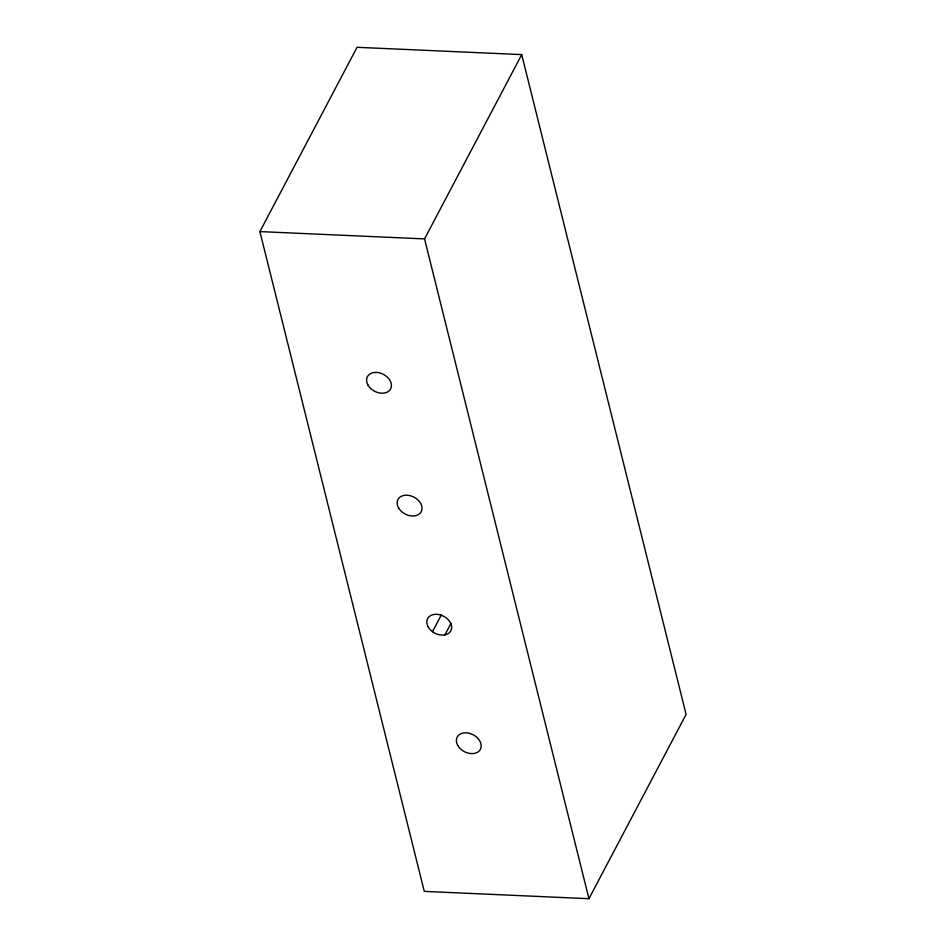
<?xml version="1.0" encoding="UTF-8"?>
<svg xmlns="http://www.w3.org/2000/svg" width="946" height="946" viewBox="0 0 946 946"><rect width="100%" height="100%" fill="white"/><g stroke="black" fill="none" stroke-linecap="round" stroke-linejoin="round"><path stroke-width="1.42" d="M259.902 231.593L357.056 47.3L521.719 54.608L686.098 714.407L588.944 898.7L424.281 891.392L259.902 231.593L424.553 238.9L521.719 54.608M432.488 631.668L441.309 614.947M444.904 634.884L451.006 623.308M424.553 238.9L588.944 898.7M457.71 745.389A13.126 9.531 27.8 0 0 479.208 750.958A13.126 9.531 27.8 0 0 469.429 733.316A13.126 9.531 27.8 0 0 457.71 745.389M367.923 384.987A13.126 9.531 27.8 0 0 389.421 390.556A13.126 9.531 27.8 0 0 379.63 372.901A13.126 9.531 27.8 0 0 367.923 384.987M398.514 507.766A13.126 9.531 27.8 0 0 420.012 513.335A13.126 9.531 27.8 0 0 410.221 495.68A13.126 9.531 27.8 0 0 398.514 507.766M428.183 626.867A13.126 9.531 27.8 0 0 449.681 632.436A13.126 9.531 27.8 0 0 439.89 614.782A13.126 9.531 27.8 0 0 428.183 626.867"/></g></svg>
